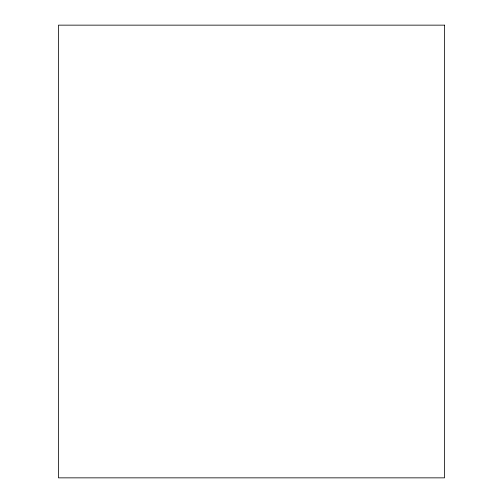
<?xml version="1.0" encoding="UTF-8"?>
<svg xmlns="http://www.w3.org/2000/svg" width="503" height="503" viewBox="0 0 503 503"><rect width="100%" height="100%" fill="white"/><g stroke="black" fill="none" stroke-linecap="round" stroke-linejoin="round"><path stroke-width="0.75" d="M444.545 25.15L58.455 25.15L58.455 477.85L444.545 477.85L444.545 25.15"/></g></svg>
